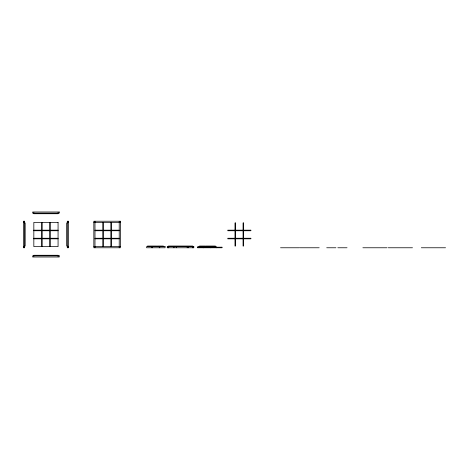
<?xml version="1.0" encoding="UTF-8"?>
<svg xmlns="http://www.w3.org/2000/svg" width="469" height="469" viewBox="0 0 469 469"><rect width="100%" height="100%" fill="white"/><g stroke="black" fill="none" stroke-linecap="round" stroke-linejoin="round"><path stroke-width="0.7" d="M23.45 221.96L24.605 221.96M67.296 221.96L68.451 221.96M23.45 222.382L24.605 222.382M67.296 222.382L68.451 222.382M93.835 222.382L120.375 222.382M24.605 222.963L25.179 222.963L25.179 246.037L24.605 246.037M67.296 222.963L66.721 222.963L66.721 246.037L67.296 246.037M33.832 230.173L41.624 230.173L41.624 222.382M58.068 230.173L50.277 230.173L50.277 222.382M94.984 230.173L102.775 230.173L102.775 222.382M119.22 230.173L111.429 230.173L111.429 222.382M33.832 230.748L41.624 230.748L41.624 238.252L33.832 238.252M58.068 230.748L50.277 230.748L50.277 238.252L58.068 238.252M94.984 230.748L102.775 230.748L102.775 238.252L94.984 238.252M119.22 230.748L111.429 230.748L111.429 238.252L119.22 238.252M33.832 238.827L41.624 238.827L41.624 246.618M58.068 238.827L50.277 238.827L50.277 246.618M94.984 238.827L102.775 238.827L102.775 246.618M119.22 238.827L111.429 238.827L111.429 246.618M23.45 246.618L24.605 246.618M67.296 246.618L68.451 246.618M93.835 246.618L120.375 246.618M23.45 247.04L24.605 247.04M67.296 247.04L68.451 247.04M197.795 247.192L222.025 247.192M197.73 247.767L222.025 247.767L221.96 247.192M280.532 247.767L299.574 247.767M300.148 247.767L319.19 247.767M326.711 247.767L335.945 247.767M337.803 247.767L347.037 247.767M362.877 247.767L387.113 247.767M388.262 247.767L412.497 247.767M421.32 247.767L445.55 247.767M216.227 247.767L216.227 246.618L197.766 246.618L197.795 247.767M215.359 246.618L215.359 246.037L206.131 246.037L206.131 246.618M210.88 246.618L210.88 247.767M210.458 246.618L210.458 247.767M205.551 246.618L205.551 246.037L199.495 246.037L199.495 246.618M203.534 246.618L203.534 247.767M203.106 246.618L203.106 247.767M193.087 246.618L193.087 247.767M192.982 247.192L192.982 247.767M192.665 247.767L192.665 246.037L168.43 246.037L168.43 247.767M188.368 247.192L188.368 247.767M187.213 247.192L187.213 247.767M176.25 247.192L176.25 247.767M173.946 247.192L173.946 247.767M168.752 247.192L168.752 247.767M168.008 246.618L168.008 247.767M163.341 246.618L163.341 246.037L157.285 246.037L157.285 246.618M159.724 246.618L159.724 247.767M159.302 246.618L159.302 247.767M156.705 246.618L156.705 246.037L147.477 246.037L147.477 246.618M152.378 246.618L152.378 247.767M151.956 246.618L151.956 247.767M119.22 221.233L119.22 221.96M119.22 222.382L119.22 246.618M119.22 247.04L119.22 247.767M110.854 222.382L110.854 230.173L103.35 230.173L103.35 222.382M110.854 246.618L110.854 238.827L103.35 238.827L103.35 246.618M94.984 221.233L94.984 221.96M94.984 222.382L94.984 246.618M94.984 247.04L94.984 247.767M58.068 212.574L58.068 213.729L33.832 213.729L33.832 212.574M58.068 256.426L58.068 255.271L33.832 255.271L33.832 256.426M49.702 222.382L49.702 230.173L42.198 230.173L42.198 222.382M49.702 246.618L49.702 238.827L42.198 238.827L42.198 246.618M59.223 212L32.683 212L32.683 213.155L59.223 213.155L59.223 212M24.605 221.233L23.45 221.233L23.45 247.767L24.605 247.767L24.605 221.233M68.451 221.233L67.296 221.233L67.296 247.767L68.451 247.767L68.451 221.233M120.375 221.233L93.835 221.233L93.835 247.767L120.375 247.767L120.375 221.233M58.068 222.382L33.832 222.382L33.832 246.618L58.068 246.618L58.068 222.382M235.561 222.963L234.987 222.963L234.987 246.037L235.561 246.037L235.561 222.963M243.64 222.963L243.065 222.963L243.065 246.037L243.64 246.037L243.64 222.963M250.851 230.173L227.776 230.173L227.776 230.748L250.851 230.748L250.851 230.173M49.702 230.748L42.198 230.748L42.198 238.252L49.702 238.252L49.702 230.748M110.854 230.748L103.35 230.748L103.35 238.252L110.854 238.252L110.854 230.748M250.851 238.252L227.776 238.252L227.776 238.827L250.851 238.827L250.851 238.252M165.07 246.618L146.609 246.618L146.609 247.767L165.07 247.767L165.07 246.618M193.814 246.618L167.281 246.618L167.281 247.767L193.814 247.767L193.814 246.618M59.223 255.845L32.683 255.845L32.683 257L59.223 257L59.223 255.845"/></g></svg>
